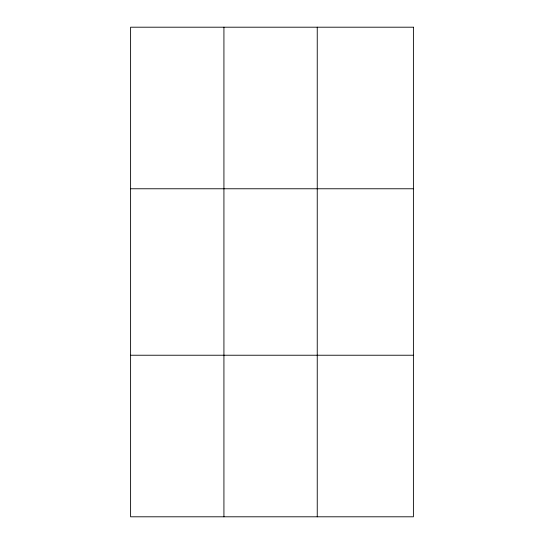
<?xml version="1.0" encoding="UTF-8"?>
<svg xmlns="http://www.w3.org/2000/svg" width="544" height="544" viewBox="0 0 544 544"><rect width="100%" height="100%" fill="white"/><g stroke="black" fill="none" stroke-linecap="round" stroke-linejoin="round"><path stroke-width="0.82" d="M223.924 27.2L223.924 516.8M317.247 27.2L317.247 516.8M130.601 188.768L413.399 188.768M130.601 355.232L413.399 355.232M413.399 27.2L413.399 516.8L130.601 516.8L130.601 27.2L413.399 27.2"/></g></svg>
